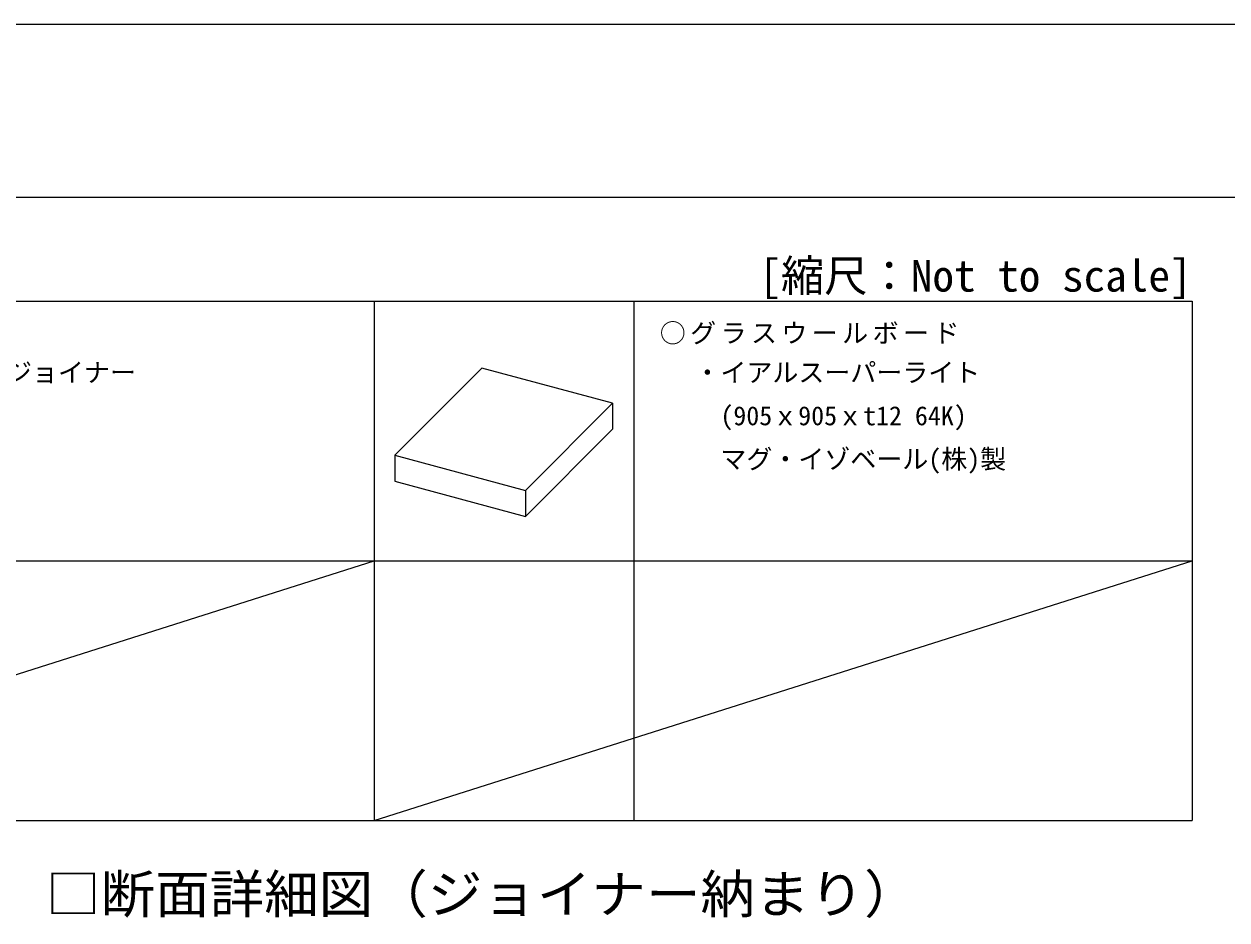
# Model space of a CAD drawing. Units: millimetres on the paper. Extents: x -195 to 195, y -140 to 138.
# Drawn here: x -69.5 to 0, y 85.8 to 137.5 of the extents above; entities that cross this region are included whole.
import ezdxf
from ezdxf.enums import TextEntityAlignment as Align

# ---------------------------------------------------------------- set-up
doc = ezdxf.new("R2010")
doc.units = ezdxf.units.MM
doc.layers.add('0-6_文字・矢印', color=7, linetype='Continuous')
doc.layers.add('F-6_文字・矢印', color=7, linetype='Continuous')
doc.layers.add('0-D_パネル', color=4, linetype='Continuous', lineweight=9)
doc.layers.add('F-3_クロスジョイナー', color=3, linetype='Continuous', lineweight=18)
doc.styles.add('ＭＳ ゴシック', font='')
doc.styles.get('ＭＳ ゴシック').set_extended_font_data('MS Gothic')

msp = doc.modelspace()

# ---------------------------------------------------------------- linework, layer by layer
at = {"layer": '0-D_パネル'}
for p, q in [((-48.056, 112.595), (-43.027, 117.624)), ((-35.474, 115.6), (-43.027, 117.624)), ((-35.474, 115.6), (-35.474, 114.1)), ((-40.503, 110.571), (-40.503, 109.071))]:
    msp.add_line(p, q, dxfattribs=at)
for points in [[(-48.056, 112.595), (-40.503, 110.571), (-35.474, 115.6)], [(-48.056, 112.595), (-48.056, 111.095), (-40.503, 109.071), (-35.474, 114.1)]]:
    msp.add_lwpolyline(points, dxfattribs=at)
at = {"layer": 'F-3_クロスジョイナー'}
for p, q in [((-195, 137.5), (195, 137.5)), ((-195, 127.5), (195, 127.5)), ((-191, 121.5), (-2, 121.5)), ((-49.25, 121.5), (-49.25, 91.5)), ((-2, 121.5), (-2, 91.5)), ((-191, 106.5), (-2, 106.5)), ((-96.5, 91.5), (-49.25, 106.5)), ((-49.25, 91.5), (-2, 106.5)), ((-191, 91.5), (-2, 91.5))]:
    msp.add_line(p, q, dxfattribs=at)
at = {"layer": 'F-3_クロスジョイナー', "color": 4, "lineweight": 9}
msp.add_line((-34.25, 121.5), (-34.25, 91.5), dxfattribs=at)
at = {"layer": 'F-3_クロスジョイナー'}
msp.add_lwpolyline([(-195, 137.5), (195, 137.5), (195, -137.5)], dxfattribs=at)

# ---------------------------------------------------------------- texts
at = {"layer": '0-6_文字・矢印', "style": 'ＭＳ ゴシック'}
for s, p in [('・SLエッジジョイナー', (-78, 116.5)), ('・イアルスーパーライト', (-30.75, 116.5)), ('\u3000(905ｘ905ｘt12 64K)', (-30.75, 114)), ('\u3000マグ・イゾベール(株)製', (-30.75, 111.5))]:
    msp.add_text(s, height=1.1, dxfattribs=at).set_placement(p, align=Align.BOTTOM_LEFT)
at = {"layer": '0-6_文字・矢印', "insert": (-32.75, 119), "char_height": 1.1, "attachment_point": 7, "style": 'ＭＳ ゴシック'}
msp.add_mtext('\\T1.17;○グラスウールボード', dxfattribs=at)
at = {"layer": 'F-3_クロスジョイナー', "color": 7, "style": 'ＭＳ ゴシック', "width": 1.05}
msp.add_text('□断面詳細図（ジョイナー納まり）', height=2.199, dxfattribs=at).set_placement((-68.192, 85.5), align=Align.BOTTOM_LEFT)
at = {"layer": 'F-6_文字・矢印', "style": 'ＭＳ ゴシック'}
msp.add_text('[縮尺：Not to scale]', height=1.833, dxfattribs=at).set_placement((-27, 121.5), align=Align.BOTTOM_LEFT)

doc.saveas('drawing.dxf')
